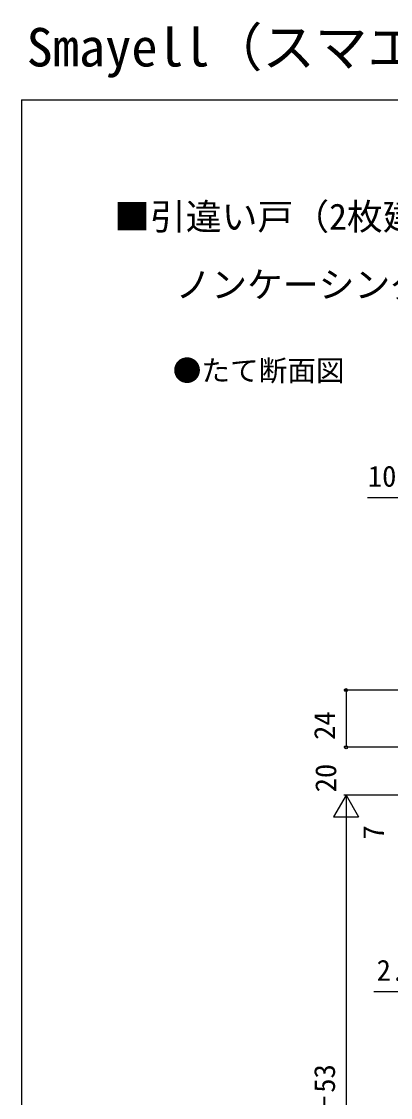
# Model space of a CAD drawing. Units: millimetres, scale not verified. Extents: x -525 to 525, y -783 to 779.
# Drawn here: x -525 to -370.4, y 328.3 to 779.4 of the extents above; entities that cross this region are included whole.
import ezdxf
from ezdxf.enums import TextEntityAlignment as Align

# ---------------------------------------------------------------- set-up
doc = ezdxf.new("R2010")
doc.units = ezdxf.units.MM
doc.header["$LTSCALE"] = 4
for name, color, linetype in [('0-2_USER1', 3, 'Continuous'), ('0-8_YKK_D', 6, 'Continuous'), ('0-9_YKK_ZWAK', 7, 'Continuous')]:
    doc.layers.add(name, color=color, linetype=linetype)
doc.styles.add('ＭＳ ゴシック', font='')
doc.styles.get('ＭＳ ゴシック').set_extended_font_data('MS Gothic')

msp = doc.modelspace()

# ---------------------------------------------------------------- linework, layer by layer
at = {"layer": '0-8_YKK_D'}
for p, q in [((-350, 499.112), (-390, 499.112)), ((-389, 499.112), (-389, 475.112)), ((-345.5, 475.112), (-390, 475.112)), ((-345.5, 475.112), (-390, 475.112)), ((-389, 475.112), (-389, 475.089)), ((-389, 455.112), (-394.25, 446.019)), ((-306, 455.112), (-390, 455.112)), ((-306, 455.112), (-390, 455.112)), ((-389, 455.112), (-389, 455.135)), ((-389, 455.112), (-383.75, 446.019)), ((-389, 455.112), (-389, 436.926)), ((-394.25, 446.019), (-383.75, 446.019)), ((-389, 444.612), (-389, 218.412)), ((-349, 372.612), (-377.327, 372.612))]:
    msp.add_line(p, q, dxfattribs=at)
msp.add_lwpolyline([(-336, 579.729), (-346.5, 579.729), (-380.05, 579.729)], dxfattribs=at)
for centre in [(-389, 499.112), (-389, 475.112), (-389, 475.112)]:
    msp.add_circle(centre, 0.637, dxfattribs=at)
at = {"layer": '0-9_YKK_ZWAK'}
for q in [(-525, -783.4), (525, 746.6)]:
    msp.add_line((-525, 746.6), q, dxfattribs=at)

# ---------------------------------------------------------------- texts
at = {"layer": '0-2_USER1', "style": 'ＭＳ ゴシック'}
for s, height, p in [('Smayell（スマエル）室内引戸', 16.13, (-522.875, 755.725)), ('■引違い戸（2枚建）\u3000上吊り', 11, (-486.153, 688.799)), ('\u3000 ノンケーシング\u3000枠見込156', 11, (-483, 660.305)), ('●たて断面図', 8.798, (-461.636, 626.032))]:
    msp.add_text(s, height=height, dxfattribs=at).set_placement(p, align=Align.BOTTOM_LEFT)
at = {"layer": '0-8_YKK_D', "style": 'ＭＳ ゴシック'}
for s, p in [('10.5', (-379.891, 581.729)), ('2.5', (-376.213, 374.612))]:
    msp.add_text(s, height=8.798, dxfattribs=at).set_placement(p, align=Align.BOTTOM_LEFT)
for s, p in [('24', (-391, 478.214)), ('20', (-390.5, 456.248)), ('7', (-370.5, 436.425)), ('DH＝H－53', (-391, 288.353))]:
    msp.add_text(s, height=8.798, rotation=90, dxfattribs=at).set_placement(p, align=Align.BOTTOM_LEFT)

doc.saveas('drawing.dxf')
